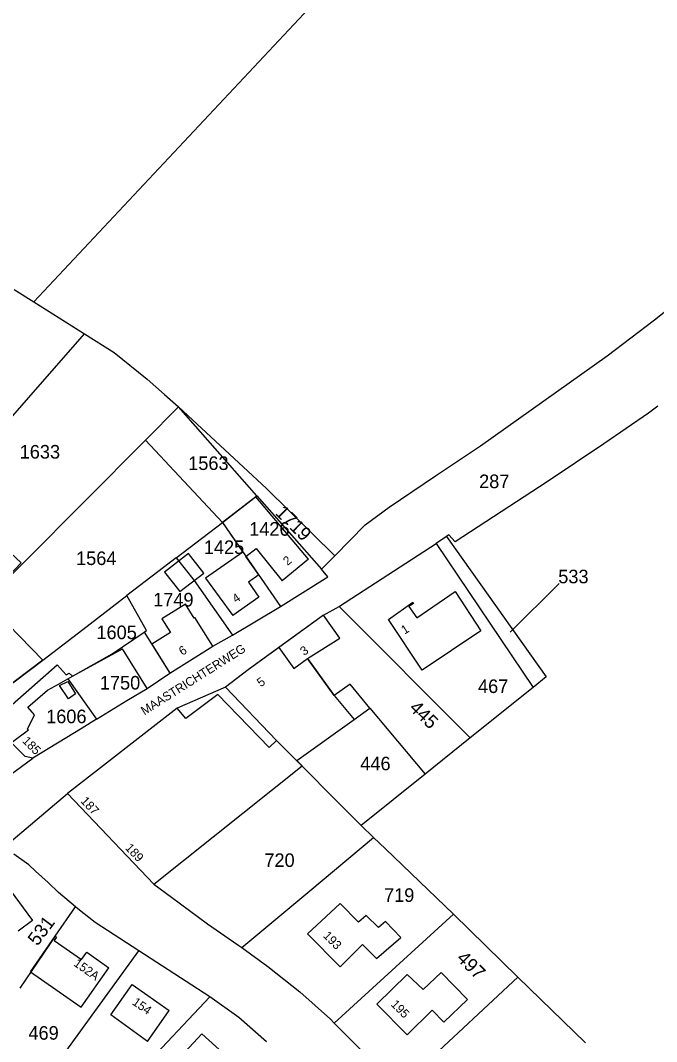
# Model space of a CAD drawing. Extents: x 191922 to 199923, y 328959 to 333350.
# Drawn here: x 194089.1 to 194215.6, y 330968.9 to 331172.1 of the extents above; entities that cross this region are included whole.
import ezdxf

# ---------------------------------------------------------------- set-up
doc = ezdxf.new("R2010")
doc.units = 0
for name, color, linetype in [('bestemmingsplangebied', 7, 'Continuous'), ('bouwvlak', 7, 'Continuous'), ('enkelbestemming', 7, 'Continuous'), ('Level 14', 7, 'Continuous'), ('Level 6', 7, 'Continuous'), ('maatvoering - maximum aantal wooneenheden', 7, 'Continuous'), ('Maatvoering_symbolen', 7, 'Continuous'), ('recreatiewoning', 7, 'Continuous')]:
    doc.layers.add(name, color=color, linetype=linetype)

msp = doc.modelspace()

# ---------------------------------------------------------------- linework, layer by layer
at = {"layer": 'bestemmingsplangebied'}
for p, q in [((194087.85, 331118.54), (194091.73, 331116.09)), ((194087.85, 331118.54), (194091.73, 331116.09)), ((194091.73, 331116.09), (194101.8, 331109.74)), ((194091.73, 331116.09), (194101.8, 331109.74)), ((194148.95, 331062.95), (194151.64, 331065.56)), ((194148.95, 331062.95), (194151.64, 331065.56)), ((194150.2, 331061.41), (194148.95, 331062.95)), ((194150.2, 331061.41), (194148.95, 331062.95)), ((194140.84, 331055.52), (194150.2, 331061.41)), ((194140.84, 331055.52), (194150.2, 331061.41)), ((194131.25, 331049.78), (194140.84, 331055.52)), ((194131.25, 331049.78), (194140.84, 331055.52)), ((194127.35, 331047.57), (194131.25, 331049.78)), ((194127.35, 331047.57), (194131.25, 331049.78)), ((194118.82, 331042.25), (194127.35, 331047.57)), ((194118.82, 331042.25), (194127.35, 331047.57)), ((194114.29, 331039.16), (194118.82, 331042.25)), ((194114.29, 331039.16), (194118.82, 331042.25)), ((194101.35, 331031.3), (194091.53, 331025.3)), ((194101.35, 331031.3), (194091.53, 331025.3)), ((194104.21, 331033.06), (194101.35, 331031.3)), ((194104.21, 331033.06), (194101.35, 331031.3)), ((194084.41, 331020.07), (194091.53, 331025.3)), ((194084.41, 331020.07), (194091.53, 331025.3))]:
    msp.add_line(p, q, dxfattribs=at)
for points in [[(194101.8, 331109.74), (194107.75, 331105.99), (194114.3, 331100.72), (194117.73, 331097.65), (194120.5, 331095.22)], [(194101.8, 331109.74), (194107.75, 331105.99), (194114.3, 331100.72), (194117.73, 331097.65), (194120.5, 331095.22)], [(194120.5, 331095.22), (194138.01, 331078.97), (194151.64, 331065.56)], [(194120.5, 331095.22), (194138.01, 331078.97), (194151.64, 331065.56)], [(194104.21, 331033.06), (194110.26, 331036.79), (194114.29, 331039.16)], [(194104.21, 331033.06), (194110.26, 331036.79), (194114.29, 331039.16)]]:
    msp.add_lwpolyline(points, dxfattribs=at)
at = {"layer": 'bouwvlak'}
msp.add_line((194196.21, 331060.06), (194186.46, 331050.42), dxfattribs=at)
at = {"layer": 'Level 6'}
for p, q in [((194091.73, 331116.09), (194189.69, 331220.8)), ((194113.93, 331088.58), (194120.5, 331095.22)), ((194136.08, 331077.48), (194120.5, 331095.22)), ((194215.82, 331095.34), (194213.98, 331093.95)), ((194213.98, 331093.95), (194205.14, 331087.88)), ((194113.93, 331088.58), (194129.25, 331072.2)), ((194205.14, 331087.88), (194193.82, 331080.3)), ((194193.82, 331080.3), (194175.56, 331068.36)), ((194129.25, 331072.2), (194136.08, 331077.48)), ((194136.08, 331077.48), (194148.95, 331062.95)), ((194120.06, 331065.15), (194129.25, 331072.2)), ((194129.25, 331072.2), (194140.84, 331055.52)), ((194173.79, 331069.39), (194171.74, 331068.05)), ((194171.74, 331068.05), (194191.05, 331039.39)), ((194174.31, 331069.73), (194173.79, 331069.39)), ((194175.56, 331068.36), (194174.31, 331069.73)), ((194120.06, 331065.15), (194110.28, 331057.66)), ((194120.06, 331065.15), (194123.61, 331060.65)), ((194123.61, 331060.65), (194131.25, 331049.78)), ((194149.36, 331053.75), (194140.5, 331047.33)), ((194149.36, 331053.75), (194152.49, 331055.48)), ((194152.49, 331055.48), (194178.55, 331029.35)), ((194113.69, 331050.39), (194118.82, 331042.25)), ((194098.49, 331041.1), (194104.21, 331033.06)), ((194129.87, 331039.47), (194120.27, 331035.25)), ((194191.05, 331039.39), (194178.55, 331029.35)), ((194120.27, 331035.25), (194098.43, 331018.3)), ((194090.7, 331030.88), (194087.34, 331028.35)), ((194178.55, 331029.35), (194169.59, 331022.16)), ((194087.34, 331028.35), (194090.01, 331025.67)), ((194091.53, 331025.3), (194090.01, 331025.67)), ((194169.59, 331022.16), (194156.87, 331011.93)), ((194084.99, 331006.97), (194098.43, 331018.3)), ((194098.43, 331018.3), (194115.61, 331000.24)), ((194156.87, 331011.93), (194159.33, 331009.56)), ((194146.64, 330998.96), (194159.33, 331009.56)), ((194090.76, 331004.1), (194087.79, 331006.21)), ((194092.07, 331002.87), (194090.76, 331004.1)), ((194094.57, 331000.6), (194092.07, 331002.87)), ((194096.64, 330998.59), (194094.57, 331000.6)), ((194133.13, 330987.64), (194146.64, 330998.96)), ((194100.01, 330995.74), (194096.64, 330998.59)), ((194096.01, 330989.9), (194100.01, 330995.74)), ((194100.5, 330995.32), (194100.01, 330995.74)), ((194103.96, 330992.66), (194100.5, 330995.32)), ((194112.65, 330986.97), (194103.96, 330992.66)), ((194151.5, 330972.64), (194175.19, 330994.27)), ((194175.19, 330994.27), (194188.01, 330981.76)), ((194096.01, 330989.9), (194088.96, 330979.59)), ((194092.12, 330958.79), (194112.65, 330986.97)), ((194126.77, 330977.87), (194112.65, 330986.97)), ((194133.13, 330987.64), (194138.28, 330983.86)), ((194164.58, 330959.92), (194188.01, 330981.76)), ((194188.01, 330981.76), (194201.44, 330968.71)), ((194126.77, 330977.87), (194100.12, 330949.63)), ((194132.52, 330973.71), (194126.77, 330977.87)), ((194138.03, 330968.91), (194132.52, 330973.71)), ((194150.72, 330973.43), (194151.5, 330972.64)), ((194151.5, 330972.64), (194162.15, 330961.93))]:
    msp.add_line(p, q, dxfattribs=at)
for points in [[(194151.64, 331065.56), (194157.68, 331071.72), (194162.45, 331075.26), (194171.66, 331081.51), (194180.61, 331087.42), (194205.76, 331105.38), (194215.18, 331112.55), (194231.02, 331125.17), (194263.97, 331152.3), (194265.44, 331150.75), (194291.24, 331171.92), (194325.65, 331199.29), (194353.57, 331221.91), (194368.31, 331234.18)], [(194058.91, 331051.51), (194067.11, 331061.51), (194066.72, 331061.81), (194072.48, 331068.88), (194068.52, 331071.71), (194101.8, 331109.74)], [(194069.44, 331043.94), (194077.89, 331052.36), (194113.93, 331088.58)], [(194152.49, 331055.48), (194152.56, 331055.53), (194171.74, 331068.05)], [(194173.79, 331069.39), (194193.67, 331041.49), (194191.05, 331039.39)], [(194084.79, 331038.81), (194085.13, 331038.44), (194093.54, 331044.82), (194101.51, 331050.92), (194110.28, 331057.66)], [(194113.69, 331050.39), (194114.17, 331050.72), (194110.28, 331057.66)], [(194098.49, 331041.1), (194107.33, 331046.06), (194113.69, 331050.39)], [(194140.5, 331047.33), (194134.38, 331042.89), (194129.87, 331039.47)], [(194140.5, 331047.33), (194143.43, 331043.19), (194146.21, 331045.14), (194151.48, 331037.82), (194155.44, 331033.02), (194158.59, 331035.27), (194169.59, 331022.16)], [(194090.7, 331030.88), (194090.52, 331031.11), (194091.89, 331033.96), (194090.59, 331035.45), (194094.46, 331038.83), (194096.66, 331040.06), (194098.49, 331041.1)], [(194129.87, 331039.47), (194139.99, 331028.83), (194156.87, 331011.93)], [(194159.33, 331009.56), (194161.71, 331007.28), (194175.19, 330994.27)], [(194115.61, 331000.24), (194119.12, 330997.66), (194126.27, 330992.36)], [(194126.27, 330992.36), (194132.34, 330988.21), (194133.13, 330987.64)], [(194138.28, 330983.86), (194144.68, 330978.86), (194150.72, 330973.43)]]:
    msp.add_lwpolyline(points, dxfattribs=at)
at = {"layer": 'recreatiewoning'}
for p, q in [((194146.35, 331064.91), (194141.11, 331060.6)), ((194125.92, 331061.12), (194131.34, 331053.71)), ((194175.52, 331058.49), (194180.66, 331050.68)), ((194115.22, 331047.98), (194118.82, 331042.25)), ((194114.29, 331039.16), (194109.36, 331047.05)), ((194091.12, 330982.82), (194096.01, 330989.9)), ((194159.89, 330985.47), (194164.77, 330989.65)), ((194102.26, 330986.72), (194106.69, 330983.61)), ((194091.12, 330982.82), (194101.19, 330975.76)), ((194101.19, 330975.76), (194106.69, 330983.61)), ((194111.32, 330980.33), (194118.69, 330975.11)), ((194173.26, 330972.84), (194178.02, 330977.35)), ((194114.34, 330968.97), (194118.69, 330975.11))]:
    msp.add_line(p, q, dxfattribs=at)
for points in [[(194146.35, 331064.91), (194135.91, 331077.34), (194129.25, 331072.2), (194133.34, 331066.29), (194125.92, 331061.12)], [(194083.87, 331069.15), (194089.2, 331064.16), (194081.98, 331056.64), (194093.54, 331044.82), (194085.13, 331038.44)], [(194125.58, 331062.14), (194122.54, 331066.03), (194117.77, 331062.34), (194120.82, 331058.46), (194125.58, 331062.14)], [(194136.49, 331061.78), (194133.93, 331065.44), (194135.94, 331067.01), (194141.11, 331060.6)], [(194136.49, 331061.78), (194134.42, 331060.33), (194136.51, 331057.34), (194131.34, 331053.71)], [(194162.29, 331052.94), (194167.12, 331056.33), (194167.29, 331056.09), (194166.35, 331055.47), (194167.95, 331053.23), (194175.52, 331058.49)], [(194091.53, 331025.3), (194090.01, 331025.67), (194087.34, 331028.35), (194087.03, 331028.12), (194080.04, 331035.28), (194070.42, 331044.93), (194077.89, 331052.36), (194074.18, 331055.83), (194065.73, 331046.63)], [(194127.35, 331047.57), (194123.79, 331053.3), (194123.61, 331053.18), (194121.89, 331055.93), (194117.23, 331053.05), (194118.95, 331050.3), (194115.22, 331047.98)], [(194149.36, 331053.75), (194134.38, 331042.89), (194129.87, 331039.47), (194139.99, 331028.83), (194138.54, 331027.47), (194128.33, 331037.96), (194121.95, 331033.22), (194120.27, 331035.25), (194098.43, 331018.3), (194115.61, 331000.24)], [(194158.59, 331035.27), (194154.64, 331040.07), (194151.48, 331037.82), (194146.21, 331045.14), (194152.62, 331049.21), (194149.36, 331053.75)], [(194180.66, 331050.68), (194169, 331042.8), (194162.29, 331052.94)], [(194087.43, 331035.97), (194096.4, 331043.92), (194098.18, 331041.91), (194098.81, 331042.24), (194099.45, 331041.64), (194109.36, 331047.05)], [(194100.03, 331038.11), (194098.66, 331037.15), (194096.87, 331039.76), (194098.5, 331040.56), (194100.03, 331038.11)], [(194115.61, 331000.24), (194145.14, 331023.8), (194144.06, 331024.89), (194155.44, 331033.02), (194158.59, 331035.27)], [(194082.27, 331000), (194084.36, 330997.14), (194087.02, 330999.07), (194091.49, 330993), (194088.64, 330990.89)], [(194164.77, 330989.65), (194161.7, 330992.86), (194160.31, 330991.66), (194157.83, 330994.03), (194156.32, 330992.7), (194152.7, 330996.41), (194146.2, 330990.4)], [(194096.01, 330989.9), (194096.26, 330989.72), (194095.81, 330989.05), (194101.23, 330985.25), (194102.26, 330986.72)], [(194159.89, 330985.47), (194157.14, 330988.27), (194152.67, 330983.83), (194146.2, 330990.4)], [(194178.02, 330977.35), (194172.79, 330982.67), (194169.18, 330979.29), (194166.02, 330982.27), (194160, 330976.41)], [(194114.34, 330968.97), (194107.05, 330974.29), (194111.32, 330980.33)], [(194173.26, 330972.84), (194170.97, 330975.2), (194166.03, 330970.31), (194160, 330976.41)], [(194121.8, 330966.83), (194125.19, 330970.5), (194131.39, 330964.82), (194128, 330961.14)]]:
    msp.add_lwpolyline(points, dxfattribs=at)

# ---------------------------------------------------------------- texts
at = {"layer": 'enkelbestemming'}
for s, p in [('1633', (194088.94, 331084.92)), ('1563', (194122.45, 331082.65)), ('1426', (194134.58, 331069.57)), ('1425', (194125.56, 331065.93)), ('1564', (194100.15, 331063.74)), ('1749', (194115.48, 331055.5)), ('1605', (194104.2, 331049)), ('1750', (194104.88, 331038.98)), ('1606', (194094.2, 331032.28))]:
    msp.add_text(s, height=2.7, dxfattribs=at).set_placement(p)
for s, rotation, p in [('287', 0, (194180.31, 331079.04)), ('1719', 315.2435, (194139.6, 331073.96)), ('533', 0, (194196.05, 331060.11)), ('467', 0, (194180.09, 331038.28)), ('446', 0, (194156.68, 331022.91)), ('720', 0, (194137.6, 331003.68)), ('719', 0, (194161.4, 330996.73)), ('469', 0, (194090.68, 330969.32))]:
    msp.add_text(s, height=2.7, rotation=rotation, dxfattribs=at).set_placement(p)
at = {"layer": 'Level 14'}
for s, rotation, p in [('445', 315.8515, (194166.23, 331035.12)), ('531', 53.0606, (194092.47, 330987.82)), ('497', 314.9594, (194175.65, 330985.34))]:
    msp.add_text(s, height=2.7, rotation=rotation, dxfattribs=at).set_placement(p)
at = {"layer": 'maatvoering - maximum aantal wooneenheden'}
for s, rotation, p in [('2', 39.4386, (194142.2, 331063.56)), ('4', 35.0108, (194131.96, 331056.1)), ('1', 32.2909, (194165.48, 331049.88)), ('6', 31.9081, (194121.27, 331045.67)), ('3', 35.9642, (194145.5, 331045.64)), ('5', 35.9642, (194136.9, 331039.4)), ('185', 314.9595, (194089.33, 331028.61)), ('187', 313.5811, (194100.93, 331016.69)), ('189', 313.5811, (194109.8, 331007.36)), ('193', 314.554, (194149.16, 330989.88)), ('152A', 324.9422, (194099.53, 330984.15)), ('154', 324.7356, (194111.18, 330976.44)), ('195', 314.6351, (194162.64, 330976.23))]:
    msp.add_text(s, height=1.75, rotation=rotation, dxfattribs=at).set_placement(p)
at = {"layer": 'Maatvoering_symbolen'}
msp.add_text('MAASTRICHTERWEG', height=1.75, rotation=32.2909, dxfattribs=at).set_placement((194113.74, 331033.82))

doc.saveas('drawing.dxf')
